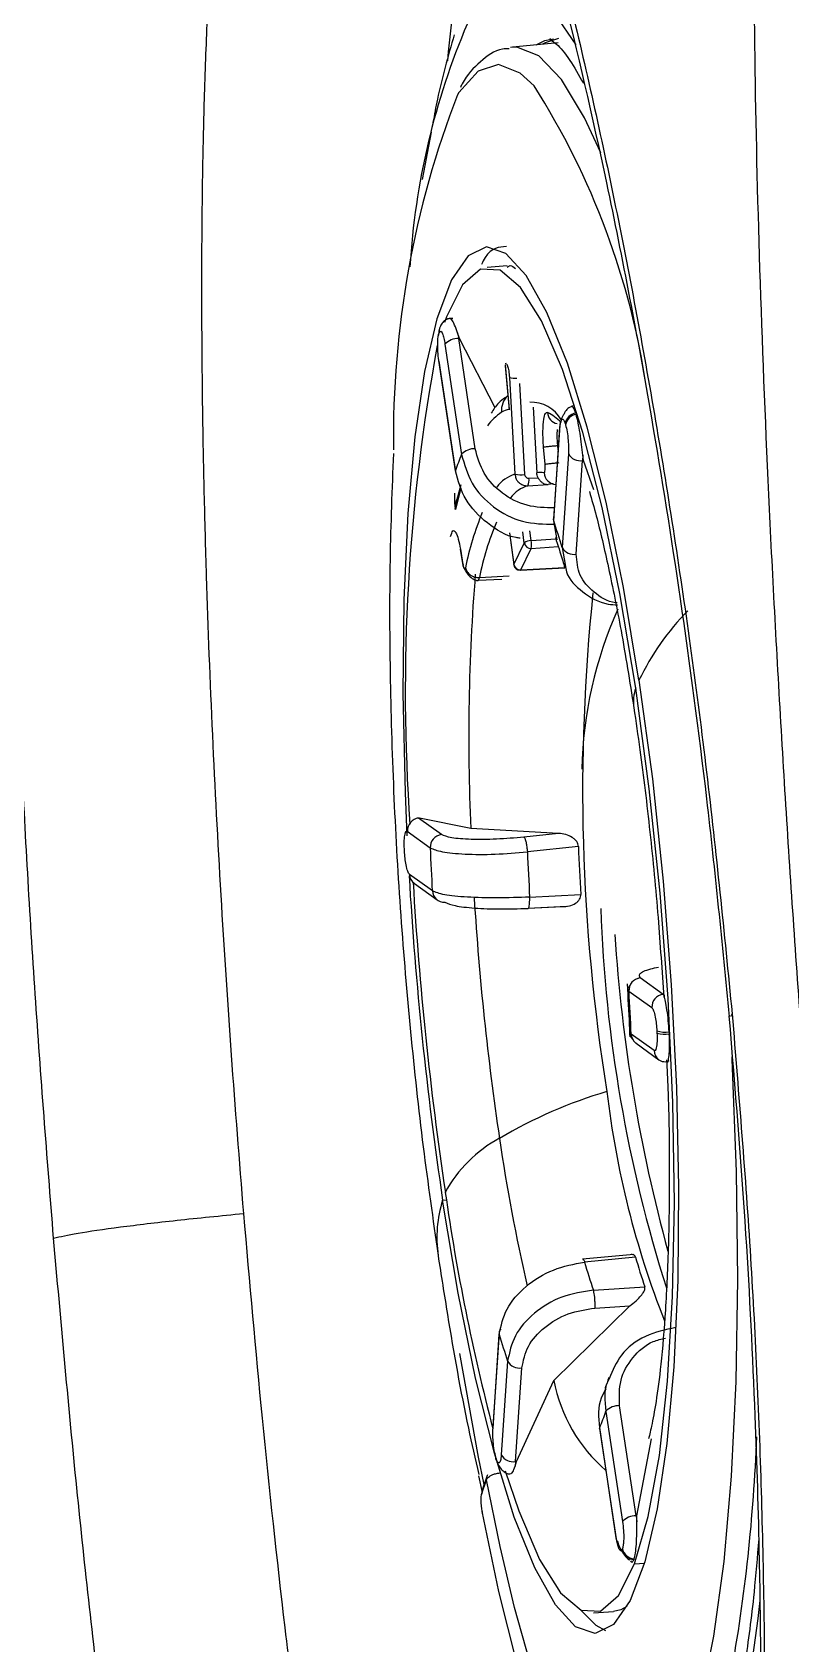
# Model space of a CAD drawing. Extents: x 400 to 501, y 484 to 634.
# Drawn here: x 487.843 to 488.563, y 552.633 to 554.164 of the extents above; entities that cross this region are included whole.
import ezdxf

# ---------------------------------------------------------------- set-up
doc = ezdxf.new("R2010")
doc.units = 0
doc.header["$MEASUREMENT"] = 0
doc.layers.add('DIM', color=3, linetype='Continuous')
doc.layers.add('GEOMETRY', color=3, linetype='Continuous', lineweight=25)

# ---------------------------------------------------------------- blocks, each defined once
blk = doc.blocks.new('2026 GRANDEE')
at = {"layer": 'GEOMETRY', "ltscale": 16}
for p, q in [((37.9178, -42.6867), (37.8744, -42.6909)), ((37.8744, -42.6909), (37.8724, -42.6912)), ((37.7972, -42.7716), (37.7886, -42.8165)), ((37.8694, -42.8985), (37.8502, -42.9003)), ((37.8118, -42.9469), (37.8097, -42.9525)), ((37.8045, -42.9629), (37.8048, -42.9622)), ((37.8053, -42.9571), (37.805, -42.9579)), ((37.824, -42.9676), (37.8223, -42.9624)), ((37.8223, -42.9624), (37.8233, -42.9677)), ((37.8103, -42.973), (37.8261, -43.0777)), ((37.8233, -42.9677), (37.824, -42.9676)), ((37.839, -43.0724), (37.8233, -42.9677)), ((37.8578, -43.0336), (37.824, -42.9676)), ((37.8044, -42.9893), (37.8202, -43.094)), ((37.8203, -43.0932), (37.8045, -42.9885)), ((37.8675, -42.9936), (37.8711, -43.0355)), ((37.8676, -42.9928), (37.8712, -43.0348)), ((37.8715, -43.0048), (37.8767, -43.0966)), ((37.881, -43.0103), (37.8859, -43.0968)), ((37.8939, -43.033), (37.8975, -43.0951)), ((37.9344, -43.0385), (37.9348, -43.0397)), ((37.9193, -43.0501), (37.9134, -43.139)), ((37.9136, -43.1408), (37.9195, -43.0518)), ((37.9243, -43.0484), (37.9247, -43.0496)), ((37.9053, -43.0871), (37.9039, -43.0708)), ((37.9174, -43.0693), (37.918, -43.0692)), ((37.9178, -43.0734), (37.9174, -43.0693)), ((37.9275, -43.0772), (37.9215, -43.1662)), ((37.935, -43.1725), (37.941, -43.0835)), ((37.9412, -43.0784), (37.941, -43.0835)), ((37.941, -43.0835), (37.9418, -43.0835)), ((37.9418, -43.0835), (37.9412, -43.0784)), ((37.9516, -43.1115), (37.9418, -43.0835)), ((37.89, -43.1004), (37.8988, -43.0999)), ((37.8252, -43.1066), (37.8202, -43.1252)), ((37.889, -43.1075), (37.9083, -43.1063)), ((37.9169, -43.1589), (37.9136, -43.1408)), ((37.8716, -43.1523), (37.8757, -43.1826)), ((37.8717, -43.1522), (37.8758, -43.1822)), ((37.8758, -43.1822), (37.8856, -43.1619)), ((37.8856, -43.1619), (37.8842, -43.1514)), ((37.8922, -43.1596), (37.8909, -43.1504)), ((37.8922, -43.1596), (37.9155, -43.158)), ((37.8247, -43.1677), (37.8273, -43.1833)), ((37.825, -43.1677), (37.8274, -43.1822)), ((37.8822, -43.1874), (37.8921, -43.167)), ((37.8921, -43.167), (37.9178, -43.1653)), ((37.9215, -43.1662), (37.9245, -43.1824)), ((37.843, -43.1946), (37.8712, -43.1931)), ((37.8758, -43.1822), (37.8757, -43.1826)), ((37.8819, -43.1877), (37.924, -43.1853)), ((37.8822, -43.1874), (37.9239, -43.185)), ((37.8402, -43.1974), (37.8409, -43.1974)), ((37.8417, -43.1973), (37.8642, -43.1961)), ((37.786, -43.4231), (37.7841, -43.4229)), ((37.7841, -43.4229), (37.7852, -43.4232)), ((37.7852, -43.4232), (37.786, -43.4231)), ((37.807, -43.4388), (37.7852, -43.4232)), ((37.8347, -43.4331), (37.786, -43.4231)), ((37.7745, -43.4357), (37.7963, -43.4514)), ((37.9182, -43.4377), (37.8348, -43.4331)), ((37.9182, -43.4377), (37.8853, -43.4412)), ((37.7715, -43.4521), (37.7716, -43.4541)), ((37.7718, -43.4544), (37.7717, -43.4524)), ((37.937, -43.45), (37.8885, -43.4551)), ((37.7764, -43.4762), (37.7768, -43.4774)), ((37.7983, -43.4923), (37.7766, -43.4766)), ((37.7813, -43.4853), (37.803, -43.5009)), ((37.8907, -43.4982), (37.9393, -43.4956)), ((37.8894, -43.5088), (37.9257, -43.5069)), ((37.8894, -43.5088), (37.9217, -43.5071)), ((37.9957, -43.5745), (37.9939, -43.5754)), ((38.0174, -43.5906), (37.9957, -43.5749)), ((37.9864, -43.5816), (37.9839, -43.5844)), ((37.985, -43.5853), (37.985, -43.5875)), ((37.985, -43.5875), (38.0067, -43.6031)), ((38.0182, -43.5905), (38.0174, -43.5906)), ((38.0174, -43.5906), (38.0186, -43.592)), ((38.0186, -43.592), (38.0182, -43.5905)), ((38.0819, -43.6115), (38.0822, -43.6109)), ((38.0822, -43.6109), (38.083, -43.6091)), ((37.9871, -43.6283), (37.9871, -43.6261)), ((38.0088, -43.644), (37.9871, -43.6283)), ((37.9912, -43.6364), (37.9916, -43.6369)), ((37.9917, -43.637), (37.9912, -43.6366)), ((37.9917, -43.637), (38.0135, -43.6527)), ((38.0115, -43.6253), (38.0116, -43.6273)), ((38.0232, -43.6261), (38.0233, -43.6282)), ((38.0218, -43.655), (38.0207, -43.6548)), ((37.808, -43.786), (37.8116, -43.7857)), ((37.9897, -43.8375), (37.9408, -43.8422)), ((37.9912, -43.8401), (37.9429, -43.8448)), ((37.9513, -43.8716), (38, -43.8685)), ((37.9138, -43.9573), (37.9858, -43.8864)), ((37.9527, -43.8885), (37.9858, -43.8864)), ((37.8616, -43.9119), (37.8557, -44.0009)), ((37.8559, -44.0026), (37.8618, -43.9136)), ((37.8698, -43.939), (37.8638, -44.028)), ((37.8773, -44.0343), (37.8833, -43.9453)), ((37.8781, -44.0343), (37.9138, -43.9573)), ((37.9631, -43.9866), (37.9789, -44.0912)), ((37.9918, -44.0859), (37.976, -43.9813)), ((37.9571, -44.0029), (37.9729, -44.1076)), ((37.973, -44.1067), (37.9572, -44.0021)), ((37.9926, -44.0859), (38.0064, -44.0128)), ((37.859, -44.0314), (37.8586, -44.0301)), ((37.8589, -44.0327), (37.8593, -44.034)), ((37.8769, -44.0387), (37.8781, -44.0343)), ((37.8773, -44.0343), (37.8769, -44.0387)), ((37.8781, -44.0343), (37.8773, -44.0343)), ((37.8421, -44.0478), (37.8456, -44.0636)), ((37.8499, -44.0486), (37.8456, -44.0615)), ((37.8453, -44.0646), (37.8497, -44.0517)), ((37.9918, -44.0859), (37.9926, -44.0917)), ((37.9926, -44.0859), (37.9918, -44.0859)), ((37.9926, -44.0917), (37.9926, -44.0859)), ((37.9788, -44.1168), (37.9785, -44.1175)), ((37.9899, -44.1268), (37.9896, -44.1275)), ((37.9903, -44.1314), (37.9996, -44.1308)), ((37.9512, -44.178), (37.9704, -44.1768))]:
    blk.add_line(p, q, dxfattribs=at)
at = {"layer": 'GEOMETRY', "ltscale": 16, "flags": 128}
for points in [[(37.8315, -42.6685), (37.8328, -42.6663), (37.8514, -42.6434), (37.8715, -42.6346), (37.8926, -42.64), (37.9146, -42.6595), (37.9345, -42.6886)], [(37.897, -42.6888), (37.905, -42.6847), (37.9132, -42.6831)], [(37.918, -42.6827), (37.9053, -42.6867), (37.9028, -42.6882)], [(37.9583, -42.7914), (37.9428, -42.7579), (37.9209, -42.7215), (37.8993, -42.699), (37.8784, -42.6908), (37.8744, -42.6909)], [(37.8949, -42.7277), (37.8816, -42.7155), (37.8611, -42.7075), (37.8417, -42.7136), (37.8236, -42.7339), (37.8223, -42.7361)], [(37.9945, -43.2922), (37.9798, -43.204), (37.9633, -43.1232), (37.9454, -43.0518), (37.9265, -42.9912), (37.907, -42.9429), (37.8875, -42.9079), (37.8682, -42.887), (37.8497, -42.8806), (37.8323, -42.889), (37.8165, -42.9119), (37.8026, -42.9488), (37.7908, -42.9989), (37.7816, -43.0611), (37.775, -43.1339), (37.7712, -43.2158), (37.7703, -43.3049), (37.7724, -43.3992), (37.7741, -43.44)], [(37.9915, -43.2996), (37.9764, -43.2099), (37.9595, -43.1283), (37.9411, -43.0568), (37.9218, -42.9972), (37.9019, -42.9509), (37.882, -42.9192), (37.8626, -42.9027), (37.8441, -42.9018), (37.827, -42.9167), (37.8118, -42.9469)], [(37.8044, -42.9893), (37.8044, -42.9893), (37.8045, -42.9885)], [(37.8203, -43.0932), (37.8201, -43.094), (37.8202, -43.094)], [(37.8254, -43.1097), (37.8248, -43.1121), (37.8203, -43.1302)], [(37.9136, -43.1408), (37.9134, -43.1393), (37.9134, -43.139)], [(37.8822, -43.1874), (37.882, -43.1876), (37.8819, -43.1877)], [(37.9945, -43.2922), (38.0072, -43.3859), (38.0175, -43.4831), (38.0252, -43.5815), (38.0301, -43.679), (38.0322, -43.7733), (38.0313, -43.8624), (38.0276, -43.9443), (38.021, -44.0172), (38.0117, -44.0793), (38, -44.1294), (37.986, -44.1663), (37.9702, -44.1892), (37.9528, -44.1976), (37.9343, -44.1912), (37.9151, -44.1703), (37.8955, -44.1353), (37.8761, -44.087), (37.8572, -44.0264), (37.8393, -43.955), (37.8228, -43.8743), (37.808, -43.786)], [(37.9903, -44.1314), (38.0033, -44.0866), (38.0139, -44.0284), (38.0216, -43.9581), (38.0264, -43.8775), (38.0281, -43.7885), (38.0267, -43.6934), (38.0222, -43.5946), (38.0147, -43.4943), (38.0043, -43.3952), (37.9915, -43.2996)], [(37.7719, -43.4516), (37.7717, -43.4518), (37.7715, -43.4521), (37.7717, -43.4524)], [(37.7718, -43.4544), (37.7716, -43.4541), (37.7716, -43.4541)], [(38.0253, -44.3369), (38.0392, -44.3068), (38.0536, -44.2596), (38.0657, -44.2), (38.0754, -44.1291), (38.0824, -44.0481), (38.0868, -43.9583), (38.0884, -43.8614), (38.0871, -43.7588), (38.083, -43.6525), (38.0829, -43.6498)], [(37.8474, -44.056), (37.8422, -44.0301), (37.8244, -43.9318)], [(37.8559, -44.0026), (37.8557, -44.0012), (37.8557, -44.0009)], [(37.9571, -44.0029), (37.9571, -44.0029), (37.9572, -44.0021)], [(37.8589, -44.0327), (37.8587, -44.0317), (37.8586, -44.0301)], [(37.8508, -44.0469), (37.8503, -44.0476), (37.8499, -44.0486)], [(37.8674, -44.0431), (37.8803, -44.0811), (37.9002, -44.1273), (37.9201, -44.1591), (37.9395, -44.1756), (37.958, -44.1764), (37.975, -44.1616), (37.9903, -44.1314)], [(37.9666, -44.3672), (37.9517, -44.3554), (37.9365, -44.335), (37.9211, -44.306), (37.9059, -44.269), (37.8909, -44.2245), (37.8764, -44.1729), (37.8626, -44.1151), (37.8497, -44.0517)], [(37.9874, -44.4145), (37.9701, -44.4123), (37.952, -44.3979), (37.9334, -44.3715), (37.9148, -44.3335), (37.8964, -44.2846), (37.8786, -44.2256), (37.8615, -44.1576), (37.8456, -44.0817)], [(37.973, -44.1067), (37.9729, -44.1075), (37.9729, -44.1076)], [(37.9729, -44.1076), (37.9732, -44.1083), (37.9733, -44.1084)], [(37.983, -44.172), (37.9772, -44.1752), (37.9704, -44.1768)], [(38.1093, -44.1662), (38.1074, -44.1833), (38.0972, -44.2567), (38.0846, -44.3188), (38.0697, -44.3686), (38.0529, -44.4052), (38.0343, -44.428), (38.0142, -44.4369), (37.993, -44.4315), (37.9778, -44.4193)], [(37.9393, -44.1755), (37.9536, -44.1897), (37.9628, -44.1947)]]:
    blk.add_lwpolyline(points, dxfattribs=at)
at = {"layer": 'GEOMETRY', "ltscale": 256}
for centre, radius, start, end in [((38.4727, -42.9419), 0.697, 156.9061, 176.5301), ((37.2756, -43.1215), 0.7339, 8.4101, 32.4506), ((38.6634, -43.0621), 0.9021, 158.8146, 180.7176), ((37.8145, -42.9614), 0.0101, 159.4153, 188.7579), ((37.8147, -42.9606), 0.01, 139.2912, 188.8255), ((39.5634, -43.303), 1.7908, 169.4274, 184.0332), ((37.8227, -42.9848), 0.0171, 88.1131, 136.4735), ((37.8732, -43.0155), 0.0245, 101.5912, 103.3471), ((37.876, -42.984), 0.0213, 257.8186, 276.4389), ((37.8833, -43.0358), 0.0194, 133.8087, 185.6741), ((37.8909, -43.0793), 0.0495, 122.8496, 144.4299), ((37.8773, -43.0599), 0.0258, 103.4723, 120.7413), ((37.8917, -43.0616), 0.0335, 30.3157, 91.3873), ((37.8834, -43.0835), 0.0518, 44.5178, 61.9814), ((37.9191, -43.0373), 0.0114, 182.8716, 258.8838), ((37.9363, -43.0505), 0.0121, 98.86, 169.9491), ((37.9367, -43.0517), 0.0121, 98.86, 169.9491), ((37.9239, -43.0504), 0.00461, 153.7849, 197.6406), ((37.9837, -43.146), 0.1718, 156.5508, 162.0726), ((37.8385, -43.0894), 0.0171, 88.1125, 136.4732), ((37.9388, -43.0706), 0.0131, 210.1215, 279.5835), ((37.886, -43.1282), 0.0329, 106.3249, 143.8469), ((37.882, -43.067), 0.0301, 259.9415, 277.5657), ((37.8792, -43.1025), 0.0109, 333.1563, 11.1058), ((37.9004, -43.1157), 0.0208, 78.7889, 98.1308), ((37.916, -43.0946), 0.0116, 183.4804, 267.6911), ((37.8981, -43.1382), 0.032, 106.4884, 142.9237), ((37.9127, -43.1258), 0.02, 89.2658, 102.6264), ((38.1162, -43.2439), 0.2924, 157.6645, 168.4774), ((38.1216, -43.2513), 0.2843, 157.4036, 168.5068), ((37.2353, -43.3661), 0.7147, 16.245, 18.3786), ((37.8919, -43.1694), 0.00985, 88.4533, 129.8419), ((37.8917, -43.1609), 0.00612, 189.0565, 273.8041), ((37.8717, -43.1629), 0.0208, 348.7599, 9.3402), ((37.9328, -43.1596), 0.0131, 210.1218, 279.5847), ((37.8296, -43.1829), 0.00227, 163.1838, 223.2572), ((39.7371, -43.3464), 1.9043, 175.3348, 182.6084), ((37.8815, -43.1818), 0.00591, 187.7787, 273.245), ((37.8818, -43.1813), 0.00612, 189.0565, 273.8041), ((39.7291, -43.3965), 1.7881, 173.9917, 189.2149), ((38.3327, -43.3856), 0.3927, 155.7937, 178.6941), ((38.2164, -43.3985), 0.246, 135.5513, 154.4096), ((38.0285, -43.3127), 0.0393, 160.4636, 188.1662), ((37.7866, -43.4351), 0.012, 96.4144, 182.7726), ((37.8083, -43.4508), 0.012, 96.4125, 182.7726), ((40.3972, -43.3401), 2.6034, 182.4511, 183.3522), ((40.1212, -43.3622), 2.186, 182.3032, 183.5001), ((40.0729, -43.366), 2.1862, 182.3359, 183.4674), ((41.2611, -43.2734), 3.4909, 183.3594, 188.4443), ((37.788, -43.4761), 0.0114, 182.6294, 234.0038), ((41.1417, -43.2833), 3.3677, 183.4179, 188.4581), ((37.8096, -43.4918), 0.0113, 182.4506, 273.1076), ((40.5092, -43.3335), 2.6763, 183.5446, 188.4628), ((39.3039, -43.4615), 1.3466, 182.0181, 197.6345), ((39.4759, -43.4366), 1.5074, 183.6952, 195.3052), ((37.997, -43.5869), 0.012, 96.4126, 182.7726), ((35.3861, -43.7397), 2.6034, 2.4511, 3.3522), ((38.0188, -43.6025), 0.012, 96.4144, 182.7726), ((37.9984, -43.6278), 0.0114, 182.6418, 230.7096), ((38.0195, -43.5965), 0.0299, 254.4916, 277.1219), ((38.0196, -43.5985), 0.0299, 254.4916, 277.1219), ((38.0201, -43.6435), 0.0113, 182.5946, 234.0386), ((38.0908, -44.1124), 0.4478, 106.4296, 120.7077), ((38.8179, -43.584), 0.8595, 186.6045, 201.6165), ((37.9215, -43.8385), 0.1261, 118.1295, 151.6593), ((39.6367, -43.4661), 1.7938, 188.3732, 192.9308), ((37.9209, -43.8217), 0.1183, 162.4734, 188.2096), ((39.8114, -43.4919), 2.0213, 188.1565, 194.6452), ((38.5198, -43.6797), 0.6001, 195.9718, 198.6516), ((38.5682, -43.6758), 0.5999, 195.8943, 198.7292), ((37.8666, -43.9122), 0.00499, 129.9852, 196.0853), ((38.548, -43.7136), 0.7147, 196.245, 198.3786), ((37.8811, -43.9324), 0.0131, 210.1217, 279.5847), ((38.0596, -43.9299), 0.1484, 190.6267, 229.4556), ((37.7996, -43.9337), 0.1718, 336.5508, 342.0726), ((37.9755, -43.9983), 0.0171, 88.1126, 136.4732), ((36.4997, -43.9516), 1.6077, 349.7674, 357.8923), ((37.866, -44.0319), 0.00703, 175.8799, 213.7604), ((37.8751, -44.0214), 0.0131, 210.1215, 279.5835), ((37.8518, -44.0636), 0.00653, 161.5664, 189.2146), ((37.8477, -44.0822), 0.00213, 167.2353, 214.5126), ((37.9912, -44.103), 0.0171, 88.1131, 136.4735), ((37.9906, -44.1153), 0.0122, 190.3677, 265.6365), ((37.9908, -44.1146), 0.0122, 190.3677, 265.6365)]:
    blk.add_arc(centre, radius, start, end, dxfattribs=at)
at = {"layer": 'GEOMETRY', "ltscale": 16}
for points, knots in [([(37.4386, -43.8221), (37.4325, -43.7448), (37.4203, -43.5902), (37.4073, -43.3598), (37.3985, -43.1351), (37.3946, -42.9196), (37.3957, -42.7168), (37.4021, -42.5303), (37.4141, -42.3632), (37.4317, -42.2187), (37.4531, -42.1096), (37.4767, -42.0307), (37.5011, -41.9762), (37.5284, -41.9389), (37.5584, -41.9192), (37.591, -41.9174), (37.6257, -41.9335), (37.6622, -41.9672), (37.7042, -42.0239), (37.7516, -42.1098), (37.8037, -42.2312), (37.855, -42.3776), (37.9042, -42.5462), (37.9503, -42.734), (37.9921, -42.9375), (38.0288, -43.1536), (38.06, -43.3784), (38.0754, -43.5322), (38.083, -43.6091)], [0, 0, 0, 0, 0.041079, 0.082186, 0.123356, 0.164625, 0.20602, 0.247563, 0.289266, 0.331129, 0.37314, 0.404742, 0.436398, 0.468092, 0.499807, 0.531529, 0.56324, 0.594921, 0.626552, 0.668612, 0.710532, 0.752299, 0.793904, 0.835351, 0.876656, 0.917845, 0.958947, 1, 1, 1, 1]), ([(38.1634, -43.8155), (38.1573, -43.7381), (38.1451, -43.5832), (38.1301, -43.3526), (38.1179, -43.1279), (38.1092, -42.9124), (38.1042, -42.7098), (38.1035, -42.5235), (38.1074, -42.357), (38.1162, -42.2133), (38.1291, -42.1051), (38.1447, -42.0272), (38.1618, -41.9736), (38.1817, -41.9374), (38.2045, -41.9187), (38.2297, -41.9178), (38.2573, -41.9348), (38.2868, -41.9693), (38.3212, -42.0266), (38.3608, -42.1131), (38.4049, -42.2347), (38.4488, -42.3813), (38.4916, -42.55), (38.532, -42.7379), (38.5693, -42.9417), (38.6025, -43.1581), (38.6313, -43.3835), (38.6459, -43.5377), (38.6532, -43.6148)], [0, 0, 0, 0, 0.04115, 0.082331, 0.12358, 0.164935, 0.206426, 0.248068, 0.289864, 0.331807, 0.373874, 0.405498, 0.437153, 0.468823, 0.500493, 0.532146, 0.56377, 0.595348, 0.626866, 0.668772, 0.710548, 0.752193, 0.793712, 0.835116, 0.876425, 0.91766, 0.958843, 1, 1, 1, 1]), ([(37.7269, -42.1065), (37.7266, -42.1068), (37.7259, -42.1075), (37.7347, -42.1206), (37.7479, -42.1432), (37.7625, -42.1709), (37.7781, -42.2035), (37.797, -42.2464), (37.82, -42.3042), (37.8493, -42.3863), (37.8841, -42.4972), (37.9236, -42.6419), (37.966, -42.8248), (38.0035, -43.0203), (38.0348, -43.2179), (38.0602, -43.4082), (38.0734, -43.5424), (38.0802, -43.6116)], [0, 0, 0, 0, 0.033444, 0.084271, 0.133163, 0.175641, 0.211541, 0.248639, 0.298378, 0.360841, 0.435979, 0.523724, 0.624003, 0.736763, 0.818916, 0.906646, 1, 1, 1, 1]), ([(37.6192, -43.7987), (37.6152, -43.7485), (37.6072, -43.6475), (37.5973, -43.4952), (37.5893, -43.3428), (37.5844, -43.2158), (37.5816, -43.113), (37.5801, -43.0327), (37.5794, -42.9542), (37.5794, -42.8793), (37.5802, -42.8068), (37.5819, -42.7334), (37.5849, -42.6543), (37.5899, -42.566), (37.597, -42.4802), (37.6065, -42.4002), (37.6168, -42.3349), (37.6285, -42.2789), (37.6408, -42.2337), (37.654, -42.1969), (37.6705, -42.1616), (37.6915, -42.1332), (37.7131, -42.1167), (37.7274, -42.117), (37.7323, -42.1171)], [0, 0, 0, 0, 0.058659, 0.118142, 0.178464, 0.239643, 0.272526, 0.306602, 0.341875, 0.375053, 0.407405, 0.442652, 0.480801, 0.526612, 0.583893, 0.629929, 0.680382, 0.724158, 0.766909, 0.807702, 0.846531, 0.908741, 0.969071, 1, 1, 1, 1]), ([(37.8567, -42.4122), (37.8533, -42.4254), (37.8418, -42.4697), (37.8265, -42.5661), (37.8172, -42.6582), (37.8126, -42.7038)], [0, 0, 0, 0, 0.176473, 0.59218, 1, 1, 1, 1]), ([(37.819, -42.6792), (37.8132, -42.6996), (37.8053, -42.7274), (37.8002, -42.7551), (37.7989, -42.7625)], [0, 0, 0, 0, 0.7336706, 1, 1, 1, 1]), ([(37.9104, -42.683), (37.9101, -42.683), (37.9088, -42.6828), (37.916, -42.6868), (37.9276, -42.7003), (37.9372, -42.7174), (37.9417, -42.7252)], [0, 0, 0, 0, 0.081483, 0.393683, 0.722256, 1, 1, 1, 1]), ([(37.8711, -42.6925), (37.869, -42.6925), (37.8588, -42.6926), (37.843, -42.7052), (37.8308, -42.7171), (37.8255, -42.728), (37.825, -42.7291)], [0, 0, 0, 0, 0.104859, 0.514748, 0.949891, 1, 1, 1, 1]), ([(37.8686, -42.8804), (37.8616, -42.8808), (37.8531, -42.8812), (37.8461, -42.8949), (37.845, -42.8972)], [0, 0, 0, 0, 0.8318433, 1, 1, 1, 1]), ([(37.8694, -42.8999), (37.8704, -42.8992), (37.8728, -42.8974), (37.8756, -42.8997), (37.8773, -42.9012)], [0, 0, 0, 0, 0.389537, 1, 1, 1, 1]), ([(37.8178, -42.9487), (37.8166, -42.9486), (37.8144, -42.9484), (37.8111, -42.9497), (37.8081, -42.9521), (37.8066, -42.9546), (37.8059, -42.9558)], [0, 0, 0, 0, 0.250746, 0.50389, 0.755135, 1, 1, 1, 1]), ([(37.8223, -42.9624), (37.8214, -42.9597), (37.8194, -42.9543), (37.817, -42.9496), (37.8157, -42.9492), (37.8153, -42.949)], [0, 0, 0, 0, 0.370275, 0.749831, 1, 1, 1, 1]), ([(37.8045, -42.9885), (37.8041, -42.9857), (37.8034, -42.9801), (37.8033, -42.9721), (37.8037, -42.9661), (37.8042, -42.964), (37.8045, -42.9629)], [0, 0, 0, 0, 0.279486, 0.559002, 0.779415, 1, 1, 1, 1]), ([(37.8046, -42.9609), (37.8045, -42.9614), (37.8043, -42.9624), (37.8042, -42.9637), (37.8042, -42.9644)], [0, 0, 0, 0, 0.5546135, 1, 1, 1, 1]), ([(37.8048, -42.9622), (37.8053, -42.9614), (37.8062, -42.96), (37.8078, -42.9624), (37.8093, -42.967), (37.81, -42.971), (37.8103, -42.973)], [0, 0, 0, 0, 0.279658, 0.559227, 0.779582, 1, 1, 1, 1]), ([(37.8689, -42.992), (37.869, -42.9921), (37.8693, -42.9925), (37.8698, -42.9938), (37.8703, -42.9958), (37.8708, -42.9985), (37.8712, -43.0015), (37.8714, -43.0037), (37.8715, -43.0048)], [0, 0, 0, 0, 0.078476, 0.264129, 0.427787, 0.611954, 0.807243, 1, 1, 1, 1]), ([(37.8677, -43.0237), (37.8654, -43.0253), (37.86, -43.0291), (37.8563, -43.0352), (37.8542, -43.0387)], [0, 0, 0, 0, 0.437447, 1, 1, 1, 1]), ([(37.9039, -43.0708), (37.9036, -43.0657), (37.903, -43.0556), (37.9039, -43.0443), (37.9055, -43.038), (37.907, -43.0379), (37.9077, -43.0379)], [0, 0, 0, 0, 0.280954, 0.558628, 0.778026, 1, 1, 1, 1]), ([(37.923, -43.0397), (37.9225, -43.0405), (37.921, -43.0429), (37.9203, -43.0462), (37.9198, -43.0483)], [0, 0, 0, 0, 0.344197, 1, 1, 1, 1]), ([(37.932, -43.0317), (37.9307, -43.0322), (37.928, -43.033), (37.9249, -43.036), (37.9235, -43.0388), (37.923, -43.0397)], [0, 0, 0, 0, 0.404517, 0.805587, 1, 1, 1, 1]), ([(37.9344, -43.0385), (37.9337, -43.0365), (37.9323, -43.0326), (37.9311, -43.0322), (37.9305, -43.0319)], [0, 0, 0, 0, 0.494292, 1, 1, 1, 1]), ([(37.9412, -43.0784), (37.9408, -43.0751), (37.9401, -43.0685), (37.9386, -43.0575), (37.9368, -43.0472), (37.9355, -43.0422), (37.9348, -43.0397)], [0, 0, 0, 0, 0.246603, 0.499388, 0.752586, 1, 1, 1, 1]), ([(37.9174, -43.0693), (37.9173, -43.0679), (37.917, -43.0651), (37.9169, -43.061), (37.9169, -43.0572), (37.9171, -43.0551), (37.9172, -43.0541)], [0, 0, 0, 0, 0.25012, 0.500077, 0.750051, 1, 1, 1, 1]), ([(37.9195, -43.0518), (37.9198, -43.0497), (37.9202, -43.0456), (37.9216, -43.0438), (37.923, -43.0447), (37.9239, -43.0472), (37.9243, -43.0484)], [0, 0, 0, 0, 0.279486, 0.559002, 0.779415, 1, 1, 1, 1]), ([(37.9247, -43.0496), (37.9253, -43.0517), (37.9263, -43.0558), (37.9273, -43.0639), (37.9277, -43.0714), (37.9275, -43.0752), (37.9275, -43.0772)], [0, 0, 0, 0, 0.279658, 0.559227, 0.779582, 1, 1, 1, 1]), ([(37.9039, -43.0708), (37.9044, -43.0707), (37.9054, -43.0705), (37.9092, -43.07), (37.9134, -43.0696), (37.9161, -43.0694), (37.9174, -43.0693)], [0, 0, 0, 0, 0.270485, 0.562378, 0.78952, 1, 1, 1, 1]), ([(37.7613, -43.077), (37.76, -43.1103), (37.7573, -43.1802), (37.7578, -43.2901), (37.7613, -43.4035), (37.7678, -43.5154), (37.7772, -43.6263), (37.7889, -43.7347), (37.7989, -43.8043), (37.8037, -43.8385)], [0, 0, 0, 0, 0.139599, 0.292866, 0.438836, 0.581197, 0.722233, 0.863583, 1, 1, 1, 1]), ([(37.8261, -43.0777), (37.8287, -43.0871), (37.8339, -43.106), (37.8554, -43.1287), (37.8835, -43.1435), (37.9041, -43.1439), (37.9144, -43.1441)], [0, 0, 0, 0, 0.25003, 0.500035, 0.750022, 1, 1, 1, 1]), ([(37.9142, -43.1285), (37.9055, -43.1284), (37.8879, -43.128), (37.864, -43.1156), (37.8457, -43.0964), (37.8412, -43.0804), (37.839, -43.0724)], [0, 0, 0, 0, 0.249816, 0.500222, 0.750495, 1, 1, 1, 1]), ([(37.9045, -43.0953), (37.9047, -43.0952), (37.9051, -43.095), (37.9054, -43.0927), (37.9055, -43.0899), (37.9054, -43.088), (37.9053, -43.0871)], [0, 0, 0, 0, 0.279273, 0.560596, 0.781985, 1, 1, 1, 1]), ([(37.8817, -43.1573), (37.8805, -43.1571), (37.8691, -43.156), (37.8496, -43.1436), (37.828, -43.1216), (37.8228, -43.1027), (37.8203, -43.0932)], [0, 0, 0, 0, 0.039444, 0.359604, 0.679786, 1, 1, 1, 1]), ([(37.8767, -43.0966), (37.877, -43.0979), (37.8773, -43.1002), (37.8789, -43.1028), (37.8804, -43.1044), (37.8822, -43.1058), (37.8849, -43.1073), (37.8876, -43.1074), (37.889, -43.1075)], [0, 0, 0, 0, 0.2147253, 0.3803619, 0.4966686, 0.5634771, 0.7634075, 1, 1, 1, 1]), ([(37.8859, -43.0968), (37.8861, -43.0974), (37.8863, -43.0985), (37.8874, -43.0997), (37.8887, -43.1004), (37.8895, -43.1004), (37.89, -43.1004)], [0, 0, 0, 0, 0.280612, 0.571051, 0.792338, 1, 1, 1, 1]), ([(37.8988, -43.0999), (37.8984, -43.0991), (37.8978, -43.0976), (37.8976, -43.096), (37.8975, -43.0951)], [0, 0, 0, 0, 0.499984, 1, 1, 1, 1]), ([(37.8988, -43.0999), (37.8993, -43.1007), (37.9003, -43.1025), (37.9024, -43.1044), (37.905, -43.106), (37.907, -43.1062), (37.9083, -43.1063)], [0, 0, 0, 0, 0.195373, 0.402321, 0.626644, 1, 1, 1, 1]), ([(37.8194, -43.1146), (37.8193, -43.118), (37.8191, -43.124), (37.8199, -43.1284), (37.8203, -43.1302)], [0, 0, 0, 0, 0.573747, 1, 1, 1, 1]), ([(37.9474, -43.1129), (37.9496, -43.1204), (37.9555, -43.1409), (37.9658, -43.1854), (37.9781, -43.2459), (37.9857, -43.2933), (37.9896, -43.3183)], [0, 0, 0, 0, 0.15145, 0.414175, 0.692001, 1, 1, 1, 1]), ([(37.8196, -43.1292), (37.8196, -43.1292), (37.8198, -43.1297), (37.8201, -43.13), (37.8203, -43.1302)], [0, 0, 0, 0, 0.0879723, 1, 1, 1, 1]), ([(37.8225, -43.1181), (37.8218, -43.1196), (37.8206, -43.1224), (37.82, -43.1267), (37.8202, -43.1291), (37.8203, -43.1302)], [0, 0, 0, 0, 0.408979, 0.724097, 1, 1, 1, 1]), ([(37.8156, -43.1558), (37.8163, -43.1535), (37.8176, -43.1489), (37.8204, -43.1509), (37.823, -43.1576), (37.8243, -43.1643), (37.825, -43.1677)], [0, 0, 0, 0, 0.2810721, 0.5584908, 0.7782656, 1, 1, 1, 1]), ([(37.9151, -43.1567), (37.9174, -43.1638), (37.9204, -43.1729), (37.9234, -43.1832), (37.9241, -43.1855)], [0, 0, 0, 0, 0.779038, 1, 1, 1, 1]), ([(37.9739, -43.2188), (37.9734, -43.2188), (37.9646, -43.2179), (37.9509, -43.209), (37.9366, -43.1931), (37.9355, -43.1794), (37.935, -43.1725)], [0, 0, 0, 0, 0.018843, 0.346345, 0.673676, 1, 1, 1, 1]), ([(37.8274, -43.1822), (37.8276, -43.1833), (37.828, -43.1853), (37.8287, -43.1867), (37.8293, -43.1867), (37.8296, -43.1859), (37.8297, -43.1855)], [0, 0, 0, 0, 0.279218, 0.560803, 0.78229, 1, 1, 1, 1]), ([(37.8285, -43.1859), (37.8286, -43.1861), (37.8291, -43.1871), (37.8305, -43.1897), (37.8333, -43.1933), (37.8371, -43.1964), (37.8397, -43.1971), (37.841, -43.1974)], [0, 0, 0, 0, 0.040614, 0.166864, 0.434648, 0.715975, 1, 1, 1, 1]), ([(37.9245, -43.1824), (37.9248, -43.1848), (37.9261, -43.195), (37.9404, -43.2088), (37.9583, -43.2197), (37.9712, -43.2205), (37.9742, -43.2207)], [0, 0, 0, 0, 0.115258, 0.499786, 0.884285, 1, 1, 1, 1]), ([(37.8407, -43.1973), (37.8408, -43.1973), (37.8411, -43.1977), (37.8417, -43.1974), (37.8424, -43.1966), (37.8428, -43.1953), (37.843, -43.1946)], [0, 0, 0, 0, 0.083815, 0.388902, 0.694209, 1, 1, 1, 1]), ([(37.9896, -43.3183), (37.9916, -43.3315), (37.9971, -43.3697), (38.0052, -43.4363), (38.0129, -43.5158), (38.0163, -43.5683), (38.018, -43.5937)], [0, 0, 0, 0, 0.152216, 0.439986, 0.72994, 1, 1, 1, 1]), ([(37.7717, -43.4524), (37.7717, -43.4496), (37.7715, -43.444), (37.7722, -43.4384), (37.7733, -43.4355), (37.7741, -43.4356), (37.7745, -43.4357)], [0, 0, 0, 0, 0.2796579, 0.5592269, 0.7795818, 1, 1, 1, 1]), ([(37.8853, -43.4412), (37.8766, -43.442), (37.859, -43.4435), (37.8343, -43.4436), (37.815, -43.4422), (37.8096, -43.4399), (37.807, -43.4388)], [0, 0, 0, 0, 0.249817, 0.500222, 0.750496, 1, 1, 1, 1]), ([(37.937, -43.45), (37.9369, -43.4492), (37.9367, -43.4476), (37.9354, -43.4453), (37.9335, -43.4432), (37.9301, -43.4407), (37.9248, -43.4383), (37.9205, -43.4379), (37.9182, -43.4377)], [0, 0, 0, 0, 0.094256, 0.190576, 0.298462, 0.424807, 0.701731, 1, 1, 1, 1]), ([(37.7766, -43.4766), (37.776, -43.4758), (37.7749, -43.4743), (37.7734, -43.4682), (37.7723, -43.4613), (37.772, -43.4567), (37.7718, -43.4544)], [0, 0, 0, 0, 0.2794856, 0.5590017, 0.7794153, 1, 1, 1, 1]), ([(37.7963, -43.4514), (37.7994, -43.4527), (37.8057, -43.4554), (37.8285, -43.4576), (37.8575, -43.4579), (37.8782, -43.456), (37.8885, -43.4551)], [0, 0, 0, 0, 0.25003, 0.500035, 0.750022, 1, 1, 1, 1]), ([(37.8853, -43.4412), (37.8855, -43.4414), (37.8858, -43.4417), (37.8865, -43.4432), (37.8873, -43.446), (37.8879, -43.4496), (37.8883, -43.4528), (37.8885, -43.4543), (37.8885, -43.4551)], [0, 0, 0, 0, 0.124722, 0.249344, 0.5, 0.750656, 0.875278, 1, 1, 1, 1]), ([(37.8907, -43.4982), (37.8804, -43.4985), (37.8596, -43.4992), (37.8306, -43.4984), (37.8078, -43.4963), (37.8015, -43.4936), (37.7983, -43.4923)], [0, 0, 0, 0, 0.249978, 0.499965, 0.74997, 1, 1, 1, 1]), ([(37.8899, -43.5081), (37.89, -43.5076), (37.8903, -43.5066), (37.8906, -43.5041), (37.8908, -43.5013), (37.8907, -43.4992), (37.8907, -43.4982)], [0, 0, 0, 0, 0.259419, 0.518943, 0.768457, 1, 1, 1, 1]), ([(37.9217, -43.5071), (37.924, -43.5071), (37.9283, -43.507), (37.9333, -43.5048), (37.9365, -43.5024), (37.9382, -43.5003), (37.9392, -43.4981), (37.9393, -43.4964), (37.9393, -43.4956)], [0, 0, 0, 0, 0.2983947, 0.5754521, 0.7016991, 0.8095139, 0.9057838, 1, 1, 1, 1]), ([(37.8102, -43.503), (37.8129, -43.5042), (37.8182, -43.5065), (37.8377, -43.5088), (37.8624, -43.5098), (37.88, -43.5092), (37.8888, -43.5089)], [0, 0, 0, 0, 0.249775, 0.50014, 0.75045, 1, 1, 1, 1]), ([(37.8888, -43.5089), (37.889, -43.5089), (37.8893, -43.5091), (37.8897, -43.5085), (37.8899, -43.5081)], [0, 0, 0, 0, 0.481439, 1, 1, 1, 1]), ([(37.9957, -43.5749), (37.9951, -43.5736), (37.9938, -43.571), (38.0015, -43.5671), (38.0106, -43.5652), (38.0132, -43.5646)], [0, 0, 0, 0, 0.415728, 0.832437, 1, 1, 1, 1]), ([(37.9832, -43.5806), (37.984, -43.5937), (37.9849, -43.6106), (37.9856, -43.6273), (37.9858, -43.6309)], [0, 0, 0, 0, 0.779495, 1, 1, 1, 1]), ([(38.0232, -43.6261), (38.0229, -43.6226), (38.0225, -43.6153), (38.0211, -43.6052), (38.0197, -43.5967), (38.019, -43.5935), (38.0186, -43.592)], [0, 0, 0, 0, 0.247558, 0.500834, 0.753648, 1, 1, 1, 1]), ([(38.0067, -43.6031), (38.0073, -43.6039), (38.0084, -43.6054), (38.0099, -43.6115), (38.011, -43.6185), (38.0113, -43.623), (38.0115, -43.6253)], [0, 0, 0, 0, 0.279486, 0.559002, 0.779415, 1, 1, 1, 1]), ([(38.083, -43.6091), (38.0893, -43.6863), (38.1019, -43.8407), (38.1119, -44.0711), (38.115, -44.296), (38.1108, -44.512), (38.0997, -44.7154), (38.0819, -44.9028), (38.0581, -45.0708), (38.0288, -45.2163), (37.9977, -45.3263), (37.9667, -45.4059), (37.9369, -45.4611), (37.9057, -45.4989), (37.8735, -45.519), (37.8407, -45.521), (37.8074, -45.5051), (37.7742, -45.4713), (37.7376, -45.4144), (37.6981, -45.3279), (37.6565, -45.2058), (37.6168, -45.0585), (37.5795, -44.8889), (37.5448, -44.7001), (37.513, -44.4956), (37.4845, -44.2787), (37.4592, -44.0533), (37.4455, -43.8991), (37.4386, -43.8221)], [0, 0, 0, 0, 0.041031, 0.08209, 0.123216, 0.164441, 0.205793, 0.247295, 0.288958, 0.330782, 0.372757, 0.404336, 0.435979, 0.467668, 0.499386, 0.531113, 0.562833, 0.59453, 0.626184, 0.668281, 0.710242, 0.752051, 0.7937, 0.835191, 0.876537, 0.917767, 0.958911, 1, 1, 1, 1]), ([(38.0799, -43.6111), (38.0856, -43.6803), (38.0961, -43.8073), (38.1046, -43.98), (38.1088, -44.1168), (38.1102, -44.2276), (38.1101, -44.3257), (38.1083, -44.4304), (38.1046, -44.539), (38.099, -44.6406), (38.0926, -44.7268), (38.0851, -44.8102), (38.0737, -44.9112), (38.0574, -45.0231), (38.0374, -45.1267), (38.0179, -45.2046), (38.0004, -45.2599), (37.9854, -45.2981), (37.9756, -45.3167), (37.9747, -45.3183), (37.9744, -45.3189)], [0, 0, 0, 0, 0.0855155, 0.1569192, 0.2142205, 0.2578037, 0.2987993, 0.3422441, 0.3975984, 0.4485417, 0.4883061, 0.5273414, 0.579861, 0.6562296, 0.7309302, 0.7988041, 0.853235, 0.9062493, 0.9665917, 1, 1, 1, 1]), ([(37.9859, -43.625), (37.9858, -43.6272), (37.9857, -43.6305), (37.9883, -43.6331), (37.9892, -43.634)], [0, 0, 0, 0, 0.673778, 1, 1, 1, 1]), ([(38.0116, -43.6273), (38.0117, -43.6301), (38.0118, -43.6357), (38.0111, -43.6414), (38.0101, -43.6443), (38.0092, -43.6441), (38.0088, -43.644)], [0, 0, 0, 0, 0.279658, 0.559227, 0.779582, 1, 1, 1, 1]), ([(38.0218, -43.655), (38.022, -43.6545), (38.0225, -43.6533), (38.0233, -43.6472), (38.0236, -43.6386), (38.0234, -43.6316), (38.0233, -43.6282)], [0, 0, 0, 0, 0.246603, 0.499388, 0.752586, 1, 1, 1, 1]), ([(38.0208, -43.6526), (38.0212, -43.6618), (38.0229, -43.6979), (38.0236, -43.7574), (38.0228, -43.8284), (38.0199, -43.891), (38.0157, -43.9411), (38.0108, -43.9781), (38.0066, -44.001), (38.0036, -44.0124), (38.0037, -44.0123), (38.0037, -44.0123)], [0, 0, 0, 0, 0.052336, 0.203793, 0.353421, 0.500092, 0.642252, 0.762961, 0.87305, 0.971464, 1, 1, 1, 1]), ([(38.0128, -43.6522), (38.0137, -43.6528), (38.0153, -43.6539), (38.018, -43.6546), (38.0207, -43.6545), (38.0224, -43.6538), (38.0233, -43.6534)], [0, 0, 0, 0, 0.248655, 0.499739, 0.750935, 1, 1, 1, 1]), ([(37.4386, -43.8221), (37.4452, -43.8206), (37.4582, -43.8176), (37.5, -43.8116), (37.5539, -43.8051), (37.5975, -43.8008), (37.6192, -43.7987)], [0, 0, 0, 0, 0.249999, 0.5, 0.750001, 1, 1, 1, 1]), ([(37.9843, -45.2987), (37.9786, -45.2996), (37.9633, -45.3019), (37.9415, -45.2897), (37.919, -45.269), (37.8998, -45.2439), (37.8818, -45.2138), (37.865, -45.18), (37.8493, -45.1434), (37.8338, -45.1023), (37.8191, -45.0583), (37.8047, -45.0107), (37.7893, -44.955), (37.7729, -44.8886), (37.7571, -44.8183), (37.7424, -44.7464), (37.7284, -44.6718), (37.7134, -44.5856), (37.6984, -44.4912), (37.6794, -44.3606), (37.6584, -44.1964), (37.6366, -43.9968), (37.6249, -43.8637), (37.6192, -43.7987)], [0, 0, 0, 0, 0.038367, 0.103507, 0.145526, 0.188716, 0.233072, 0.267656, 0.304106, 0.342417, 0.376831, 0.40978, 0.447817, 0.49093, 0.535559, 0.571767, 0.610323, 0.653549, 0.702016, 0.746435, 0.834799, 0.919306, 1, 1, 1, 1]), ([(37.8037, -43.8385), (37.8067, -43.8573), (37.8154, -43.9132), (37.8278, -43.9832), (37.839, -44.0319), (37.8424, -44.0465)], [0, 0, 0, 0, 0.260605, 0.778714, 1, 1, 1, 1]), ([(37.8618, -43.9136), (37.8635, -43.9054), (37.867, -43.889), (37.8862, -43.8671), (37.9126, -43.8506), (37.9328, -43.8467), (37.9429, -43.8448)], [0, 0, 0, 0, 0.25003, 0.500035, 0.750022, 1, 1, 1, 1]), ([(37.9411, -43.8423), (37.9414, -43.8423), (37.9418, -43.8424), (37.9424, -43.8434), (37.9428, -43.8443), (37.9429, -43.8448)], [0, 0, 0, 0, 0.441718, 0.720747, 1, 1, 1, 1]), ([(37.9912, -43.8401), (37.991, -43.8396), (37.9905, -43.8386), (37.9891, -43.8378), (37.9878, -43.8376), (37.9872, -43.8376)], [0, 0, 0, 0, 0.324329, 0.655691, 1, 1, 1, 1]), ([(37.9513, -43.8716), (37.9411, -43.8731), (37.9206, -43.8762), (37.8941, -43.8924), (37.8749, -43.9143), (37.8715, -43.9308), (37.8698, -43.939)], [0, 0, 0, 0, 0.249978, 0.4999653, 0.7499704, 1, 1, 1, 1]), ([(37.9528, -43.8829), (37.9527, -43.8818), (37.9526, -43.8795), (37.9523, -43.8763), (37.9518, -43.8735), (37.9515, -43.8722), (37.9513, -43.8716)], [0, 0, 0, 0, 0.259419, 0.518943, 0.768457, 1, 1, 1, 1]), ([(37.9528, -43.8885), (37.9528, -43.8877), (37.9529, -43.886), (37.9528, -43.8839), (37.9528, -43.8829)], [0, 0, 0, 0, 0.481432, 1, 1, 1, 1]), ([(37.9858, -43.8864), (37.9878, -43.8849), (37.9917, -43.882), (37.9959, -43.8776), (37.9984, -43.8742), (37.9997, -43.872), (38.0003, -43.87), (38.0001, -43.869), (38, -43.8685)], [0, 0, 0, 0, 0.298263, 0.575128, 0.701506, 0.809415, 0.905745, 1, 1, 1, 1]), ([(37.8833, -43.9453), (37.8847, -43.9384), (37.8876, -43.9245), (37.9041, -43.9061), (37.9267, -43.8925), (37.9441, -43.8898), (37.9527, -43.8885)], [0, 0, 0, 0, 0.249775, 0.50014, 0.75045, 1, 1, 1, 1]), ([(38.0294, -43.9071), (38.0195, -43.9092), (37.9997, -43.9133), (37.9765, -43.9313), (37.9695, -43.9478), (37.9661, -43.9556)], [0, 0, 0, 0, 0.345476, 0.690965, 1, 1, 1, 1]), ([(37.976, -43.9813), (37.9758, -43.9731), (37.9753, -43.9566), (37.9876, -43.935), (38.0034, -43.9208), (38.0157, -43.918), (38.0197, -43.9171)], [0, 0, 0, 0, 0.287396, 0.57547, 0.863482, 1, 1, 1, 1]), ([(37.9661, -43.9556), (37.9657, -43.9565), (37.9606, -43.9656), (37.9619, -43.9766), (37.9631, -43.9866)], [0, 0, 0, 0, 0.095488, 1, 1, 1, 1]), ([(37.9659, -43.9544), (37.9647, -43.9579), (37.9632, -43.9623), (37.9622, -43.9645), (37.962, -43.965)], [0, 0, 0, 0, 0.779348, 1, 1, 1, 1]), ([(37.9572, -44.0021), (37.9564, -43.9922), (37.9552, -43.9789), (37.9618, -43.9679), (37.9634, -43.9651)], [0, 0, 0, 0, 0.743833, 1, 1, 1, 1]), ([(37.8586, -44.0301), (37.8581, -44.0281), (37.857, -44.0239), (37.856, -44.0158), (37.8557, -44.0083), (37.8558, -44.0045), (37.8559, -44.0026)], [0, 0, 0, 0, 0.279658, 0.559227, 0.779582, 1, 1, 1, 1]), ([(37.8638, -44.028), (37.8636, -44.03), (37.8631, -44.0341), (37.8618, -44.036), (37.8603, -44.035), (37.8594, -44.0326), (37.859, -44.0314)], [0, 0, 0, 0, 0.279486, 0.559002, 0.779415, 1, 1, 1, 1]), ([(37.8602, -44.0358), (37.861, -44.0374), (37.8628, -44.0408), (37.8665, -44.0442), (37.8697, -44.046), (37.8715, -44.046), (37.872, -44.046)], [0, 0, 0, 0, 0.281465, 0.574301, 0.873019, 1, 1, 1, 1]), ([(37.8497, -44.0517), (37.8499, -44.0511), (37.8504, -44.05), (37.8522, -44.0485), (37.8537, -44.0476), (37.8556, -44.0467), (37.8584, -44.0457), (37.861, -44.0453), (37.8625, -44.0451)], [0, 0, 0, 0, 0.212271, 0.377509, 0.495493, 0.566066, 0.762293, 1, 1, 1, 1]), ([(37.8725, -44.0461), (37.8732, -44.0457), (37.8747, -44.0449), (37.8762, -44.0408), (37.8769, -44.0387)], [0, 0, 0, 0, 0.493488, 1, 1, 1, 1]), ([(37.8456, -44.0817), (37.8455, -44.0811), (37.8453, -44.0796), (37.845, -44.077), (37.8447, -44.0741), (37.8447, -44.0712), (37.8447, -44.0685), (37.8449, -44.0662), (37.8452, -44.0651), (37.8453, -44.0646)], [0, 0, 0, 0, 0.113283, 0.242329, 0.394971, 0.52953, 0.680951, 0.841517, 1, 1, 1, 1]), ([(37.8454, -44.0635), (37.8453, -44.0639), (37.8452, -44.0644), (37.8452, -44.0651), (37.8452, -44.0654)], [0, 0, 0, 0, 0.636941, 1, 1, 1, 1]), ([(37.9789, -44.0912), (37.9792, -44.094), (37.9799, -44.0997), (37.9801, -44.1076), (37.9797, -44.1136), (37.9791, -44.1157), (37.9788, -44.1168)], [0, 0, 0, 0, 0.279486, 0.559002, 0.779415, 1, 1, 1, 1]), ([(37.9899, -44.1268), (37.9904, -44.1251), (37.9913, -44.1217), (37.9921, -44.1129), (37.9925, -44.1025), (37.9925, -44.0953), (37.9926, -44.0917)], [0, 0, 0, 0, 0.247553, 0.500917, 0.753662, 1, 1, 1, 1]), ([(37.9785, -44.1175), (37.9781, -44.1183), (37.9772, -44.1198), (37.9755, -44.1173), (37.9741, -44.1128), (37.9734, -44.1087), (37.973, -44.1067)], [0, 0, 0, 0, 0.2796579, 0.5592269, 0.7795818, 1, 1, 1, 1]), ([(37.9738, -44.1093), (37.9745, -44.1114), (37.976, -44.116), (37.9797, -44.1221), (37.9832, -44.1264), (37.9853, -44.1274), (37.9859, -44.1277)], [0, 0, 0, 0, 0.2503224, 0.553656, 0.8688548, 1, 1, 1, 1]), ([(38.1082, -44.1078), (38.1068, -44.125), (38.1033, -44.1681), (38.0953, -44.2269), (38.0847, -44.2839), (38.0727, -44.3289), (38.0604, -44.3601), (38.0499, -44.3785), (38.0432, -44.3835), (38.0444, -44.3831), (38.0446, -44.383)], [0, 0, 0, 0, 0.102638, 0.257087, 0.410324, 0.56153, 0.709251, 0.836475, 0.971103, 1, 1, 1, 1]), ([(37.9864, -44.1285), (37.9869, -44.1292), (37.9881, -44.1306), (37.9891, -44.1286), (37.9896, -44.1275)], [0, 0, 0, 0, 0.458419, 1, 1, 1, 1])]:
    blk.add_open_spline(points, degree=3, knots=knots, dxfattribs=at)
for points in [[(37.9053, -43.0871), (37.9058, -43.087), (37.9067, -43.0868), (37.91, -43.0863), (37.9142, -43.0859), (37.9173, -43.0856), (37.9188, -43.0855)], [(37.8297, -43.1855), (37.8301, -43.1868), (37.8309, -43.1893), (37.8342, -43.1924), (37.8384, -43.1945), (37.8414, -43.1946), (37.843, -43.1946)]]:
    blk.add_open_spline(points, degree=3, dxfattribs=at)

msp = doc.modelspace()

# ---------------------------------------------------------------- block references
at = {"layer": 'DIM'}
msp.add_blockref('2026 GRANDEE', (450.4248, 596.8403), dxfattribs=at)

doc.saveas('drawing.dxf')
